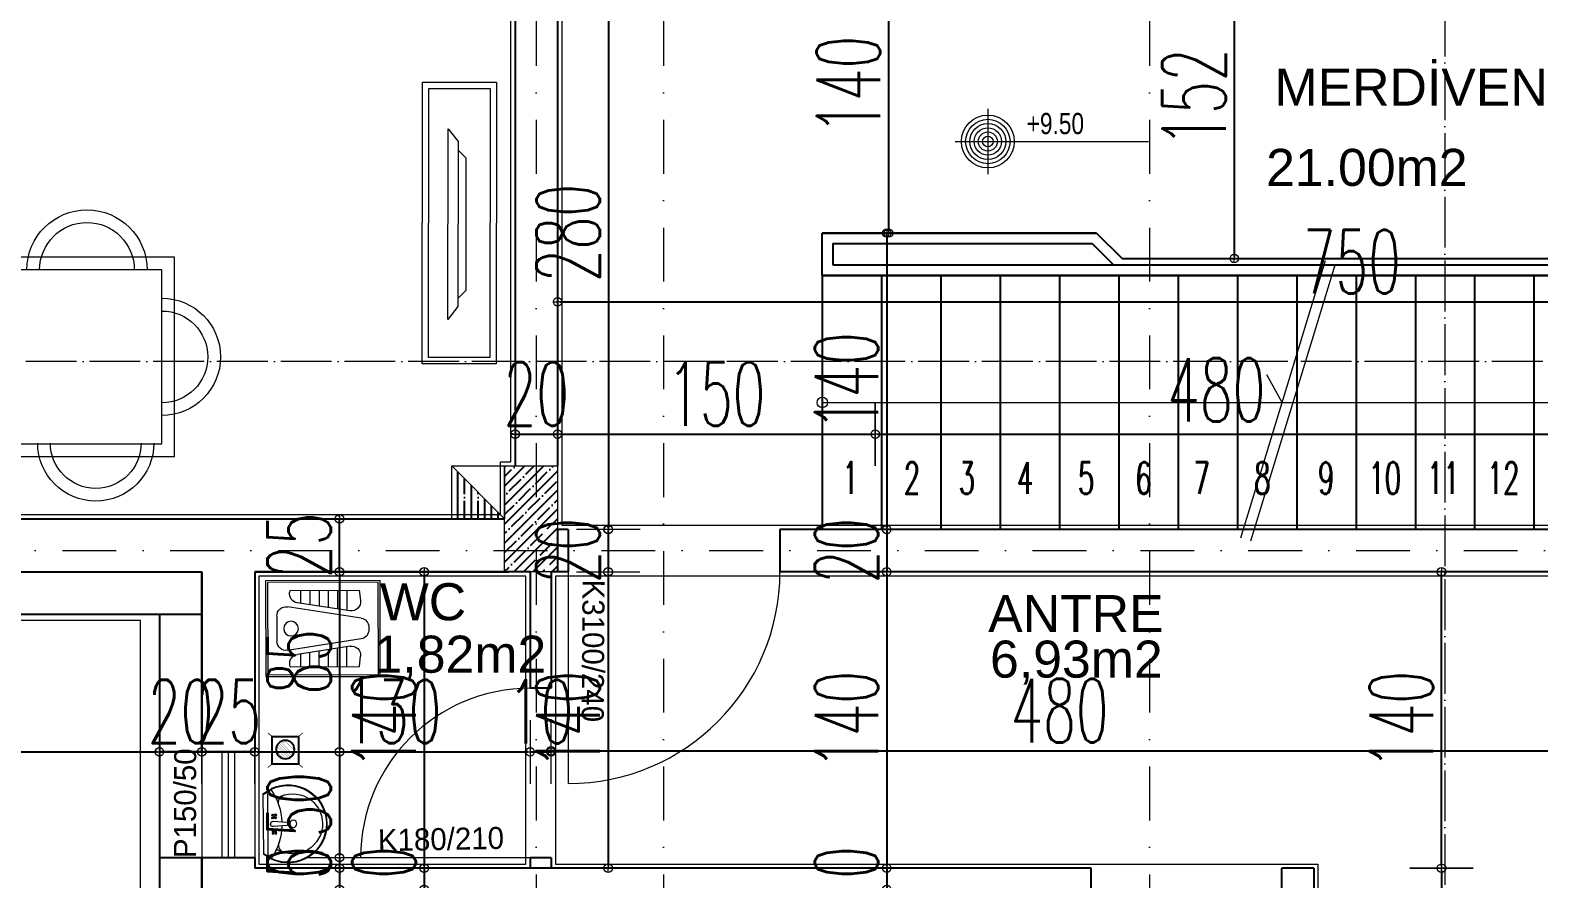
# Model space of a CAD drawing. Header units: millimetres. Extents: x -16104 to 67872, y -88009 to 12107.
# Drawn here: x 18598 to 19311, y 10345 to 10746 of the extents above; entities that cross this region are included whole.
import ezdxf

# ---------------------------------------------------------------- set-up
doc = ezdxf.new("R2010")
doc.units = ezdxf.units.MM
for name, pattern in [('ACAD_ISO04W100', [30, 24, -3, 0, -3]), ('ACAD_ISO07W100', [3, 0, -3]), ('DASHDOTX2', [50.8, 25.4, -12.7, 0, -12.7])]:
    doc.linetypes.add(name, pattern=pattern)
doc.layers.get('0').update_dxf_attribs({"color": 241})
for name, color, linetype, lineweight in [('AKS', 1, 'ACAD_ISO07W100', 5), ('akslar', 144, 'Continuous', 20), ('baca', 46, 'Continuous', 5), ('duvar', 123, 'Continuous', 25), ('emsal&kolon', 1, 'Continuous', 5), ('kapı', 3, 'Continuous', 5), ('KOTLAR', 5, 'Continuous', 20), ('merdiven', 4, 'Continuous', 25), ('OLCU', 54, 'Continuous', 13), ('pencere', 5, 'Continuous', 5), ('POZ', 36, 'Continuous', 18), ('SıVA', 40, 'Continuous', 9), ('tefriş', 30, 'Continuous', 5), ('YAZI', 22, 'Continuous', 18), ('ÖLÇÜ', 252, 'Continuous', 20)]:
    doc.layers.add(name, color=color, linetype=linetype, lineweight=lineweight)
doc.layers.add('tarama korıdor', color=33, linetype='Continuous')
doc.styles.add('DIM', font='Txttw.shx', dxfattribs={"width": 0.6})
doc.styles.add('M2', font='stylu.ttf', dxfattribs={"height": 10})
doc.styles.add('TSIMPLEX', font='tsimplex', dxfattribs={"width": 0.8})
doc.dimstyles.new('50', dxfattribs={"dimscale": 0, "dimtxt": 30, "dimasz": 1, "dimexe": 0, "dimexo": 2, "dimgap": 4, "dimtad": 1, "dimdec": 0, "dimzin": 0, "dimdsep": 46, "dimtxsty": 'DIM', "dimblk1": 'DOT', "dimblk2": 'DOT', "dimsah": 1, "dimcen": 1.5, "dimdle": 3, "dimse1": 1, "dimse2": 1, "dimclrd": 256, "dimclre": 9, "dimclrt": 256, "dimadec": 0, "dimazin": 0, "dimtfac": 0.24, "dimtdec": 0, "dimtix": 1, "dimtmove": 2, "dimatfit": 3, "dimldrblk": 'DOT', "dimfxl": 0, "dimtolj": 1, "dimtzin": 15, "dimarcsym": 0})

# ---------------------------------------------------------------- blocks, each defined once
blk = doc.blocks.new('lavabo')
at = {"layer": 'tefriş', "linetype": 'Continuous'}
for p, q in [((-22.77, -4.94), (-19.92, 0)), ((-22.43, -5.14), (-19.46, 0)), ((-19.92, 0), (19.92, 0)), ((19.46, 0), (22.43, -5.14)), ((19.92, 0), (22.77, -4.94)), ((19.92, -2.7), (-19.92, -2.7)), ((-6.25, -5.54), (-6.77, -6.08)), ((-6.77, -6.08), (-6.31, -7.1)), ((-6.31, -7.1), (-6.71, -8.15)), ((-6.71, -8.15), (-6.17, -8.66)), ((-6.51, -5.81), (-3.84, -8.34)), ((-6.44, -8.41), (-3.91, -5.74)), ((-5.2, -5.94), (-6.25, -5.54)), ((-6.17, -8.66), (-5.15, -8.21)), ((-4.18, -5.48), (-5.2, -5.94)), ((-5.15, -8.21), (-4.1, -8.61)), ((-3.64, -6), (-4.18, -5.48)), ((-4.1, -8.61), (-3.58, -8.07)), ((-4.04, -7.04), (-3.64, -6)), ((-3.58, -8.07), (-4.04, -7.04)), ((-1.17, -15.33), (-1.76, -6.54)), ((1.76, -6.26), (1.14, -15.33)), ((3.38, -5.9), (3.91, -5.38)), ((3.81, -6.94), (3.38, -5.9)), ((3.38, -7.98), (3.81, -6.94)), ((3.91, -8.51), (3.38, -7.98)), ((6.25, -8.24), (3.65, -5.64)), ((6.25, -5.64), (3.65, -8.24)), ((3.91, -5.38), (4.95, -5.81)), ((4.95, -8.08), (3.91, -8.51)), ((4.95, -5.81), (5.99, -5.38)), ((5.99, -8.51), (4.95, -8.08)), ((5.99, -5.38), (6.51, -5.9)), ((6.51, -7.98), (5.99, -8.51)), ((6.51, -5.9), (6.08, -6.94)), ((6.08, -6.94), (6.51, -7.98))]:
    blk.add_line(p, q, dxfattribs=at)
at = {"layer": 'tefriş', "linetype": 'Continuous', "extrusion": (0, 0, -1)}
for centre, major_axis, ratio, start_param, end_param in [((0, -16), (-18.1, -18.1), 1, 5.497787, 7.48683), ((0, -16), (-17.82, -17.82), 1, 5.497787, 7.48683), ((-22.66, -5.93), (-0.566, -0.566), 1, 1.203644, 1.828723), ((-23.47, -4.54), (-0.566, 0.566), 1, 2.879793, 3.399519), ((-22.66, -5.93), (-0.283, 0.283), 1, -0.367152, 0.257926), ((-23.47, -4.54), (-0.849, -0.849), 1, 4.45059, 4.970315), ((-22.3, -6.09), (-0.566, -0.566), 1, 1.828723, 2.945097), ((-0.28, 26.67), (-27.35, -27.35), 1, 5.526576, 6.089571), ((0, -19.04), (-13.92, 13.92), 1, 3.926991, 6.023888), ((-13.8, -15.22), (-3.8, -3.8), 1, 1.128011, 2.639725), ((-17.71, -8.76), (-0.566, -0.566), 1, 2.805213, 4.453092), ((0, -6.4), (-1.25, -1.25), 1, 0.7034, 3.844992), ((0, -16), (-18.1, -18.1), 1, 3.508745, 5.497787), ((0, -16), (-17.82, -17.82), 1, 3.508745, 5.497787), ((0, -19.04), (-13.92, 13.92), 1, 1.830093, 3.926991), ((0.28, 26.67), (-27.35, -27.35), 1, 4.906004, 5.469573), ((13.8, -15.22), (-3.8, -3.8), 1, 2.072664, 3.584378), ((17.71, -8.76), (-0.566, -0.566), 1, 0.259297, 1.907176), ((22.3, -6.09), (-0.566, 0.566), 1, 0.196496, 1.31287), ((23.47, -4.54), (-0.849, 0.849), 1, 4.454463, 4.974188), ((23.47, -4.54), (-0.566, -0.566), 1, 6.025259, 6.544985), ((22.66, -5.93), (-0.283, 0.283), 1, 1.31287, 1.937948), ((22.66, -5.93), (-0.566, 0.566), 1, 1.31287, 1.937948), ((-0.01, -19.56), (0, 2.35), 0.991954, 1.570796326779968, 7.853981633959554), ((-0.01, -15.24), (-0.82, 0.82), 1, 2.438193, 5.415789)]:
    blk.add_ellipse(centre, major_axis=major_axis, ratio=ratio, start_param=start_param, end_param=end_param, dxfattribs=at)
blk = doc.blocks.new('hela taşı')
for p, q in [((2105.67, 990.71), (2105.67, 1042.71)), ((2105.67, 1042.71), (2167.67, 1042.71)), ((2106.67, 991.71), (2106.67, 1041.71)), ((2106.67, 1041.71), (2166.67, 1041.71)), ((2166.67, 1041.71), (2166.67, 991.71)), ((2167.67, 1042.71), (2167.67, 990.71)), ((2118.79, 1037.37), (2118.63, 1036.38)), ((2118.79, 1037.37), (2156.43, 1037.37)), ((2151.33, 1026.32), (2122.82, 1030.68)), ((2124.59, 1037.37), (2124.59, 1030.41)), ((2129.59, 1037.37), (2129.59, 1029.65)), ((2134.59, 1037.37), (2134.59, 1028.88)), ((2139.59, 1037.37), (2139.59, 1028.11)), ((2144.59, 1037.37), (2144.59, 1027.35)), ((2149.59, 1037.37), (2149.59, 1026.58)), ((2156.43, 1037.37), (2157.06, 1031.82)), ((2111.67, 1009.89), (2111.67, 1023.53)), ((2157.33, 1022.36), (2117.42, 1028.48)), ((2161.57, 1016), (2161.57, 1017.42)), ((2157.33, 1011.06), (2117.42, 1004.95)), ((2151.33, 1007.11), (2122.82, 1002.74)), ((2144.59, 996.05), (2144.59, 1006.07)), ((2149.59, 996.05), (2149.59, 1006.84)), ((2124.59, 996.05), (2124.59, 1003.01)), ((2129.59, 996.05), (2129.59, 1003.77)), ((2134.59, 996.05), (2134.59, 1004.54)), ((2139.59, 996.05), (2139.59, 1005.31)), ((2156.43, 996.05), (2157.06, 1001.61)), ((2167.67, 990.71), (2105.67, 990.71)), ((2166.67, 991.71), (2106.67, 991.71)), ((2118.79, 996.05), (2118.63, 997.04)), ((2118.79, 996.05), (2156.43, 996.05))]:
    blk.add_line(p, q)
blk.add_circle((2119.38, 1016.71), 4)
for centre, start, end in [((2123.58, 1035.63), 171.28899, 261.28899), ((2152.09, 1031.26), 261.28899, 6.41393), ((2116.67, 1023.53), 81.28899, 180), ((2156.57, 1017.42), 0, 81.28899), ((2156.57, 1016), 278.71101, 360), ((2116.67, 1009.89), 180, 278.71101), ((2152.09, 1002.16), 353.58607, 98.71101), ((2123.58, 997.8), 98.71101, 188.71101)]:
    blk.add_arc(centre, 5, start, end)
blk = doc.blocks.new('DFG')
at = {"layer": 'tefriş'}
for points in [[(38169.15, -3228.78), (38169.11, -3095.78), (38204.11, -3095.77), (38204.15, -3228.77)], [(38172.15, -3225.78), (38172.11, -3098.78), (38201.11, -3098.77), (38201.15, -3225.77)], [(38187.31, -3200.75), (38187.26, -3122.74), (38191.96, -3116.74), (38192.02, -3206.74)]]:
    blk.add_lwpolyline(points, close=True, dxfattribs=at)
blk.add_lwpolyline([(38187.26, -3126.64), (38183.36, -3130.59), (38183.41, -3192.9), (38187.31, -3196.85)], dxfattribs=at)
blk = doc.blocks.new('rb')
at = {"layer": 'tefriş'}
for points in [[(1548.4, 487.07), (1595.5, 487.07), (1595.5, 394.92), (1548.4, 394.92)], [(1551.4, 484.07), (1592.5, 484.07), (1592.5, 397.92), (1551.4, 397.92)]]:
    blk.add_lwpolyline(points, close=True, dxfattribs=at)
for centre, radius, start, end in [((1571.95, 484.07), 12.83, 0, 180), ((1571.95, 484.07), 9.83, 0, 180), ((1551.4, 466.84), 14.18, 90, 270), ((1551.4, 466.84), 11.18, 90, 270), ((1592.5, 466.49), 13.72, 270, 90), ((1592.5, 466.49), 10.72, 270, 90), ((1551.4, 415.62), 14.18, 90, 270), ((1551.4, 415.62), 11.18, 90, 270), ((1592.29, 413.54), 13.72, 270, 90), ((1592.29, 413.54), 10.72, 270, 90), ((1571.95, 397.92), 13.83, 180, 0), ((1571.95, 397.92), 10.83, 180, 0)]:
    blk.add_arc(centre, radius, start, end, dxfattribs=at)
blk = doc.blocks.new('DOT')
for p, q in [((0, 15), (0, -15)), ((-2, 0), (0, 0)), ((2, 0), (0, 0))]:
    blk.add_line(p, q)
blk.add_circle((0, 0), 2)
blk = doc.blocks.new('*D4758')
at = {"layer": 'Defpoints', "color": 0, "transparency": 16777216}
for p in [(18852.26, 10790.04), (18852.26, 10510.04), (18871.23, 10510.04)]:
    blk.add_point(p, dxfattribs=at)
at = {"layer": 'OLCU', "lineweight": -2, "transparency": 16777216}
blk.add_line((18871.23, 10789.04), (18871.23, 10511.04), dxfattribs=at)
for p, rotation in [((18871.23, 10790.04), 90), ((18871.23, 10510.04), 270)]:
    blk.add_blockref('DOT', p, dxfattribs=dict(at, rotation=rotation))
at = {"layer": 'OLCU', "transparency": 16777216, "insert": (18852.23, 10650.04), "char_height": 30, "attachment_point": 5, "rotation": 90, "style": 'DIM'}
blk.add_mtext('\\A1;280', dxfattribs=at)
blk = doc.blocks.new('*D4759')
at = {"layer": 'Defpoints', "color": 0, "transparency": 16777216}
for p in [(18852.26, 10510.04), (18852.26, 10490.04), (18871.16, 10490.04)]:
    blk.add_point(p, dxfattribs=at)
at = {"layer": 'OLCU', "lineweight": -2, "transparency": 16777216}
for p, q in [((18871.16, 10511.04), (18871.16, 10512.04)), ((18871.16, 10510.04), (18871.16, 10490.04)), ((18871.16, 10489.04), (18871.16, 10488.04))]:
    blk.add_line(p, q, dxfattribs=at)
for p, rotation in [((18871.16, 10510.04), 270), ((18871.16, 10490.04), 90)]:
    blk.add_blockref('DOT', p, dxfattribs=dict(at, rotation=rotation))
at = {"layer": 'OLCU', "transparency": 16777216, "insert": (18852.16, 10500.04), "char_height": 30, "attachment_point": 5, "rotation": 90, "style": 'DIM'}
blk.add_mtext('\\A1;20', dxfattribs=at)
blk = doc.blocks.new('*D4455')
at = {"layer": 'Defpoints', "color": 0, "transparency": 16777216}
for p in [(18744.26, 10515.04), (18744.26, 10515.04), (18744.26, 10490.04)]:
    blk.add_point(p, dxfattribs=at)
at = {"layer": 'OLCU', "lineweight": -2, "transparency": 16777216}
for p, q in [((18744.26, 10516.04), (18744.26, 10517.04)), ((18744.26, 10490.04), (18744.26, 10515.04)), ((18744.26, 10489.04), (18744.26, 10488.04))]:
    blk.add_line(p, q, dxfattribs=at)
for p, rotation in [((18744.26, 10515.04), 270), ((18744.26, 10490.04), 90)]:
    blk.add_blockref('DOT', p, dxfattribs=dict(at, rotation=rotation))
at = {"layer": 'OLCU', "transparency": 16777216, "insert": (18725.26, 10502.54), "char_height": 30, "attachment_point": 5, "rotation": 90, "style": 'DIM'}
blk.add_mtext('\\A1;25', dxfattribs=at)
blk = doc.blocks.new('*D4760')
at = {"layer": 'Defpoints', "color": 0, "transparency": 16777216}
for p in [(18704.26, 10490.04), (18704.26, 10405.04), (18744.26, 10405.04)]:
    blk.add_point(p, dxfattribs=at)
at = {"layer": 'OLCU', "lineweight": -2, "transparency": 16777216}
blk.add_line((18744.26, 10489.04), (18744.26, 10406.04), dxfattribs=at)
for p, rotation in [((18744.26, 10490.04), 90), ((18744.26, 10405.04), 270)]:
    blk.add_blockref('DOT', p, dxfattribs=dict(at, rotation=rotation))
at = {"layer": 'OLCU', "transparency": 16777216, "insert": (18725.26, 10447.54), "char_height": 30, "attachment_point": 5, "rotation": 90, "style": 'DIM'}
blk.add_mtext('\\A1;85', dxfattribs=at)
blk = doc.blocks.new('*D4761')
at = {"layer": 'Defpoints', "color": 0, "transparency": 16777216}
for p in [(18704.26, 10405.04), (18704.26, 10355.04), (18744.26, 10355.04)]:
    blk.add_point(p, dxfattribs=at)
at = {"layer": 'OLCU', "lineweight": -2, "transparency": 16777216}
blk.add_line((18744.26, 10404.04), (18744.26, 10356.04), dxfattribs=at)
for p, rotation in [((18744.26, 10405.04), 90), ((18744.26, 10355.04), 270)]:
    blk.add_blockref('DOT', p, dxfattribs=dict(at, rotation=rotation))
at = {"layer": 'OLCU', "transparency": 16777216, "insert": (18725.26, 10380.04), "char_height": 30, "attachment_point": 5, "rotation": 90, "style": 'DIM'}
blk.add_mtext('\\A1;50', dxfattribs=at)
blk = doc.blocks.new('*D4456')
at = {"layer": 'Defpoints', "color": 0, "transparency": 16777216}
for p in [(18744.26, 10355.04), (18744.26, 10350.04), (18744.26, 10350.04)]:
    blk.add_point(p, dxfattribs=at)
at = {"layer": 'OLCU', "lineweight": -2, "transparency": 16777216}
for p, q in [((18744.26, 10356.04), (18744.26, 10357.04)), ((18744.26, 10355.04), (18744.26, 10350.04)), ((18744.26, 10349.04), (18744.26, 10348.04))]:
    blk.add_line(p, q, dxfattribs=at)
for p, rotation in [((18744.26, 10355.04), 270), ((18744.26, 10350.04), 90)]:
    blk.add_blockref('DOT', p, dxfattribs=dict(at, rotation=rotation))
at = {"layer": 'OLCU', "transparency": 16777216, "insert": (18725.26, 10352.54), "char_height": 30, "attachment_point": 5, "rotation": 90, "style": 'DIM'}
blk.add_mtext('\\A1;5', dxfattribs=at)
blk = doc.blocks.new('*D4457')
at = {"layer": 'Defpoints', "color": 0, "transparency": 16777216}
for p in [(18744.26, 10350.04), (18744.26, 10340.04), (18744.26, 10340.04)]:
    blk.add_point(p, dxfattribs=at)
at = {"layer": 'OLCU', "lineweight": -2, "transparency": 16777216}
for p, q in [((18744.26, 10351.04), (18744.26, 10352.04)), ((18744.26, 10350.04), (18744.26, 10340.04)), ((18744.26, 10339.04), (18744.26, 10338.04))]:
    blk.add_line(p, q, dxfattribs=at)
for p, rotation in [((18744.26, 10350.04), 270), ((18744.26, 10340.04), 90)]:
    blk.add_blockref('DOT', p, dxfattribs=dict(at, rotation=rotation))
at = {"layer": 'OLCU', "transparency": 16777216, "insert": (18725.26, 10345.04), "char_height": 30, "attachment_point": 5, "rotation": 90, "style": 'DIM'}
blk.add_mtext('\\A1;10', dxfattribs=at)
blk = doc.blocks.new('*D4460')
at = {"layer": 'Defpoints', "color": 0, "transparency": 16777216}
for p in [(18784.26, 10490.04), (18784.26, 10350.04), (18784.26, 10350.04)]:
    blk.add_point(p, dxfattribs=at)
at = {"layer": 'OLCU', "lineweight": -2, "transparency": 16777216}
blk.add_line((18784.26, 10489.04), (18784.26, 10351.04), dxfattribs=at)
for p, rotation in [((18784.26, 10490.04), 90), ((18784.26, 10350.04), 270)]:
    blk.add_blockref('DOT', p, dxfattribs=dict(at, rotation=rotation))
at = {"layer": 'OLCU', "transparency": 16777216, "insert": (18765.26, 10420.04), "char_height": 30, "attachment_point": 5, "rotation": 90, "style": 'DIM'}
blk.add_mtext('\\A1;140', dxfattribs=at)
blk = doc.blocks.new('*D4461')
at = {"layer": 'Defpoints', "color": 0, "transparency": 16777216}
for p in [(18784.26, 10350.04), (18784.26, 10340.04), (18784.26, 10340.04)]:
    blk.add_point(p, dxfattribs=at)
at = {"layer": 'OLCU', "lineweight": -2, "transparency": 16777216}
for p, q in [((18784.26, 10351.04), (18784.26, 10352.04)), ((18784.26, 10350.04), (18784.26, 10340.04)), ((18784.26, 10339.04), (18784.26, 10338.04))]:
    blk.add_line(p, q, dxfattribs=at)
for p, rotation in [((18784.26, 10350.04), 270), ((18784.26, 10340.04), 90)]:
    blk.add_blockref('DOT', p, dxfattribs=dict(at, rotation=rotation))
at = {"layer": 'OLCU', "transparency": 16777216, "insert": (18765.26, 10345.04), "char_height": 30, "attachment_point": 5, "rotation": 90, "style": 'DIM'}
blk.add_mtext('\\A1;10', dxfattribs=at)
blk = doc.blocks.new('*D4465')
at = {"layer": 'Defpoints', "color": 0, "transparency": 16777216}
for p in [(18871.16, 10490.04), (18856.16, 10350.04), (18871.16, 10350.04)]:
    blk.add_point(p, dxfattribs=at)
at = {"layer": 'OLCU', "lineweight": -2, "transparency": 16777216}
blk.add_line((18871.16, 10489.04), (18871.16, 10351.04), dxfattribs=at)
for p, rotation in [((18871.16, 10490.04), 90), ((18871.16, 10350.04), 270)]:
    blk.add_blockref('DOT', p, dxfattribs=dict(at, rotation=rotation))
at = {"layer": 'OLCU', "transparency": 16777216, "insert": (18852.16, 10420.04), "char_height": 30, "attachment_point": 5, "rotation": 90, "style": 'DIM'}
blk.add_mtext('\\A1;140', dxfattribs=at)
blk = doc.blocks.new('*D4471')
at = {"layer": 'Defpoints', "color": 0, "transparency": 16777216}
for p in [(19003.52, 10790.04), (19003.52, 10650.04), (19003.52, 10650.04)]:
    blk.add_point(p, dxfattribs=at)
at = {"layer": 'OLCU', "lineweight": -2, "transparency": 16777216}
blk.add_line((19003.52, 10789.04), (19003.52, 10651.04), dxfattribs=at)
for p, rotation in [((19003.52, 10790.04), 90), ((19003.52, 10650.04), 270)]:
    blk.add_blockref('DOT', p, dxfattribs=dict(at, rotation=rotation))
at = {"layer": 'OLCU', "transparency": 16777216, "insert": (18984.52, 10720.04), "char_height": 30, "attachment_point": 5, "rotation": 90, "style": 'DIM'}
blk.add_mtext('\\A1;140', dxfattribs=at)
blk = doc.blocks.new('*D4472')
at = {"layer": 'Defpoints', "color": 0, "transparency": 16777216}
for p in [(19002.68, 10650.04), (19002.68, 10510.04), (19002.68, 10510.04)]:
    blk.add_point(p, dxfattribs=at)
at = {"layer": 'OLCU', "lineweight": -2, "transparency": 16777216}
blk.add_line((19002.68, 10649.04), (19002.68, 10511.04), dxfattribs=at)
for p, rotation in [((19002.68, 10650.04), 90), ((19002.68, 10510.04), 270)]:
    blk.add_blockref('DOT', p, dxfattribs=dict(at, rotation=rotation))
at = {"layer": 'OLCU', "transparency": 16777216, "insert": (18983.68, 10580.04), "char_height": 30, "attachment_point": 5, "rotation": 90, "style": 'DIM'}
blk.add_mtext('\\A1;140', dxfattribs=at)
blk = doc.blocks.new('*D4473')
at = {"layer": 'Defpoints', "color": 0, "transparency": 16777216}
for p in [(19002.68, 10510.04), (19002.68, 10490.04), (19002.68, 10490.04)]:
    blk.add_point(p, dxfattribs=at)
at = {"layer": 'OLCU', "lineweight": -2, "transparency": 16777216}
for p, q in [((19002.68, 10511.04), (19002.68, 10512.04)), ((19002.68, 10510.04), (19002.68, 10490.04)), ((19002.68, 10489.04), (19002.68, 10488.04))]:
    blk.add_line(p, q, dxfattribs=at)
for p, rotation in [((19002.68, 10510.04), 270), ((19002.68, 10490.04), 90)]:
    blk.add_blockref('DOT', p, dxfattribs=dict(at, rotation=rotation))
at = {"layer": 'OLCU', "transparency": 16777216, "insert": (18983.68, 10500.04), "char_height": 30, "attachment_point": 5, "rotation": 90, "style": 'DIM'}
blk.add_mtext('\\A1;20', dxfattribs=at)
blk = doc.blocks.new('*D4474')
at = {"layer": 'Defpoints', "color": 0, "transparency": 16777216}
for p in [(19002.68, 10490.04), (19002.68, 10350.04), (19002.68, 10350.04)]:
    blk.add_point(p, dxfattribs=at)
at = {"layer": 'OLCU', "lineweight": -2, "transparency": 16777216}
blk.add_line((19002.68, 10489.04), (19002.68, 10351.04), dxfattribs=at)
for p, rotation in [((19002.68, 10490.04), 90), ((19002.68, 10350.04), 270)]:
    blk.add_blockref('DOT', p, dxfattribs=dict(at, rotation=rotation))
at = {"layer": 'OLCU', "transparency": 16777216, "insert": (18983.68, 10420.04), "char_height": 30, "attachment_point": 5, "rotation": 90, "style": 'DIM'}
blk.add_mtext('\\A1;140', dxfattribs=at)
blk = doc.blocks.new('*D4475')
at = {"layer": 'Defpoints', "color": 0, "transparency": 16777216}
for p in [(19002.68, 10350.04), (19002.68, 10340.04), (19002.68, 10340.04)]:
    blk.add_point(p, dxfattribs=at)
at = {"layer": 'OLCU', "lineweight": -2, "transparency": 16777216}
for p, q in [((19002.68, 10351.04), (19002.68, 10352.04)), ((19002.68, 10350.04), (19002.68, 10340.04)), ((19002.68, 10339.04), (19002.68, 10338.04))]:
    blk.add_line(p, q, dxfattribs=at)
for p, rotation in [((19002.68, 10350.04), 270), ((19002.68, 10340.04), 90)]:
    blk.add_blockref('DOT', p, dxfattribs=dict(at, rotation=rotation))
at = {"layer": 'OLCU', "transparency": 16777216, "insert": (18983.68, 10345.04), "char_height": 30, "attachment_point": 5, "rotation": 90, "style": 'DIM'}
blk.add_mtext('\\A1;10', dxfattribs=at)
blk = doc.blocks.new('*D4795')
at = {"layer": 'Defpoints', "color": 0, "transparency": 16777216}
for p in [(18659.26, 10405.04), (18679.26, 10405.04), (18679.26, 10405.04)]:
    blk.add_point(p, dxfattribs=at)
at = {"layer": 'OLCU', "lineweight": -2, "transparency": 16777216}
for p, q in [((18658.26, 10405.04), (18657.26, 10405.04)), ((18659.26, 10405.04), (18679.26, 10405.04)), ((18680.26, 10405.04), (18681.26, 10405.04))]:
    blk.add_line(p, q, dxfattribs=at)
blk.add_blockref('DOT', (18659.26, 10405.04), dxfattribs=at)
at = {"layer": 'OLCU', "lineweight": -2, "transparency": 16777216, "rotation": 180}
blk.add_blockref('DOT', (18679.26, 10405.04), dxfattribs=at)
at = {"layer": 'OLCU', "transparency": 16777216, "insert": (18669.26, 10424.04), "char_height": 30, "attachment_point": 5, "style": 'DIM'}
blk.add_mtext('\\A1;20', dxfattribs=at)
blk = doc.blocks.new('*D4494')
at = {"layer": 'Defpoints', "color": 0, "transparency": 16777216}
for p in [(18679.26, 10405.04), (18704.26, 10405.04), (18704.26, 10405.04)]:
    blk.add_point(p, dxfattribs=at)
at = {"layer": 'OLCU', "lineweight": -2, "transparency": 16777216}
for p, q in [((18678.26, 10405.04), (18677.26, 10405.04)), ((18679.26, 10405.04), (18704.26, 10405.04)), ((18705.26, 10405.04), (18706.26, 10405.04))]:
    blk.add_line(p, q, dxfattribs=at)
blk.add_blockref('DOT', (18679.26, 10405.04), dxfattribs=at)
at = {"layer": 'OLCU', "lineweight": -2, "transparency": 16777216, "rotation": 180}
blk.add_blockref('DOT', (18704.26, 10405.04), dxfattribs=at)
at = {"layer": 'OLCU', "transparency": 16777216, "insert": (18691.76, 10424.04), "char_height": 30, "attachment_point": 5, "style": 'DIM'}
blk.add_mtext('\\A1;25', dxfattribs=at)
blk = doc.blocks.new('*D4796')
at = {"layer": 'Defpoints', "color": 0, "transparency": 16777216}
for p in [(18704.26, 10447.54), (18834.26, 10447.54), (18834.26, 10405.04)]:
    blk.add_point(p, dxfattribs=at)
at = {"layer": 'OLCU', "lineweight": -2, "transparency": 16777216}
blk.add_line((18705.26, 10405.04), (18833.26, 10405.04), dxfattribs=at)
at = {"layer": 'OLCU', "lineweight": -2, "transparency": 16777216, "rotation": 180}
blk.add_blockref('DOT', (18704.26, 10405.04), dxfattribs=at)
at = {"layer": 'OLCU', "lineweight": -2, "transparency": 16777216}
blk.add_blockref('DOT', (18834.26, 10405.04), dxfattribs=at)
at = {"layer": 'OLCU', "transparency": 16777216, "insert": (18769.26, 10424.04), "char_height": 30, "attachment_point": 5, "style": 'DIM'}
blk.add_mtext('\\A1;130', dxfattribs=at)
blk = doc.blocks.new('*D4797')
at = {"layer": 'Defpoints', "color": 0, "transparency": 16777216}
for p in [(18834.26, 10435.04), (18844.26, 10435.04), (18844.26, 10404.99)]:
    blk.add_point(p, dxfattribs=at)
at = {"layer": 'OLCU', "lineweight": -2, "transparency": 16777216}
for p, q in [((18833.26, 10404.99), (18832.26, 10404.99)), ((18834.26, 10404.99), (18844.26, 10404.99)), ((18845.26, 10404.99), (18846.26, 10404.99))]:
    blk.add_line(p, q, dxfattribs=at)
blk.add_blockref('DOT', (18834.26, 10404.99), dxfattribs=at)
at = {"layer": 'OLCU', "lineweight": -2, "transparency": 16777216, "rotation": 180}
blk.add_blockref('DOT', (18844.26, 10404.99), dxfattribs=at)
at = {"layer": 'OLCU', "transparency": 16777216, "insert": (18839.26, 10423.99), "char_height": 30, "attachment_point": 5, "style": 'DIM'}
blk.add_mtext('\\A1;10', dxfattribs=at)
blk = doc.blocks.new('*D4495')
at = {"layer": 'Defpoints', "color": 0, "transparency": 16777216}
for p in [(18844.26, 10490.04), (19324.26, 10490.04), (19324.26, 10405.5)]:
    blk.add_point(p, dxfattribs=at)
at = {"layer": 'OLCU', "lineweight": -2, "transparency": 16777216}
blk.add_line((18845.26, 10405.5), (19323.26, 10405.5), dxfattribs=at)
at = {"layer": 'OLCU', "lineweight": -2, "transparency": 16777216, "rotation": 180}
blk.add_blockref('DOT', (18844.26, 10405.5), dxfattribs=at)
at = {"layer": 'OLCU', "lineweight": -2, "transparency": 16777216}
blk.add_blockref('DOT', (19324.26, 10405.5), dxfattribs=at)
at = {"layer": 'OLCU', "transparency": 16777216, "insert": (19084.26, 10424.5), "char_height": 30, "attachment_point": 5, "style": 'DIM'}
blk.add_mtext('\\A1;480', dxfattribs=at)
blk = doc.blocks.new('*D4798')
at = {"layer": 'Defpoints', "color": 0, "transparency": 16777216}
for p in [(19324.26, 10435.04), (19334.26, 10435.04), (19334.26, 10405.48)]:
    blk.add_point(p, dxfattribs=at)
at = {"layer": 'OLCU', "lineweight": -2, "transparency": 16777216}
for p, q in [((19323.26, 10405.48), (19322.26, 10405.48)), ((19324.26, 10405.48), (19334.26, 10405.48)), ((19335.26, 10405.48), (19336.26, 10405.48))]:
    blk.add_line(p, q, dxfattribs=at)
blk.add_blockref('DOT', (19324.26, 10405.48), dxfattribs=at)
at = {"layer": 'OLCU', "lineweight": -2, "transparency": 16777216, "rotation": 180}
blk.add_blockref('DOT', (19334.26, 10405.48), dxfattribs=at)
at = {"layer": 'OLCU', "transparency": 16777216, "insert": (19329.26, 10424.48), "char_height": 30, "attachment_point": 5, "style": 'DIM'}
blk.add_mtext('\\A1;10', dxfattribs=at)
blk = doc.blocks.new('*D4532')
at = {"layer": 'Defpoints', "color": 0, "transparency": 16777216}
for p in [(19264.63, 10490.04), (19264.94, 10490.04), (19264.63, 10350.04)]:
    blk.add_point(p, dxfattribs=at)
at = {"layer": 'OLCU', "lineweight": -2, "transparency": 16777216}
blk.add_line((19264.63, 10351.04), (19264.63, 10489.04), dxfattribs=at)
for p, rotation in [((19264.63, 10490.04), 90), ((19264.63, 10350.04), 270)]:
    blk.add_blockref('DOT', p, dxfattribs=dict(at, rotation=rotation))
at = {"layer": 'OLCU', "transparency": 16777216, "insert": (19245.63, 10420.04), "char_height": 30, "attachment_point": 5, "rotation": 90, "style": 'DIM'}
blk.add_mtext('\\A1;140', dxfattribs=at)
blk = doc.blocks.new('*D4533')
at = {"layer": 'Defpoints', "color": 0, "transparency": 16777216}
for p in [(19234.26, 10350.04), (19234.26, 9730.54), (19264.63, 9730.54)]:
    blk.add_point(p, dxfattribs=at)
at = {"layer": 'OLCU', "lineweight": -2, "transparency": 16777216}
blk.add_line((19264.63, 10349.04), (19264.63, 9731.54), dxfattribs=at)
for p, rotation in [((19264.63, 10350.04), 90), ((19264.63, 9730.54), 270)]:
    blk.add_blockref('DOT', p, dxfattribs=dict(at, rotation=rotation))
at = {"layer": 'OLCU', "transparency": 16777216, "insert": (19245.63, 10040.29), "char_height": 30, "attachment_point": 5, "rotation": 90, "style": 'DIM'}
blk.add_mtext('\\A1;620', dxfattribs=at)
blk = doc.blocks.new('Kot')
at = {"layer": 'KOTLAR'}
for p, q in [((0, 0.155), (0, -0.155)), ((-0.155, 0), (0.7586, 0))]:
    blk.add_line(p, q, dxfattribs=at)
for radius in [0.125, 0.105, 0.085, 0.065, 0.045, 0.045, 0.025]:
    blk.add_circle((0, 0), radius, dxfattribs=at)
at = {"layer": 'YAZI', "style": 'TSIMPLEX', "width": 0.8}
blk.add_attdef('KOTH', (0.1836, 0.0349), '', height=0.1, dxfattribs=at)
blk = doc.blocks.new('*D4700')
at = {"layer": 'Defpoints', "color": 0, "transparency": 16777216}
for p in [(19166.76, 10790.04), (19166.76, 10638.04), (19167.6, 10638.04)]:
    blk.add_point(p, dxfattribs=at)
at = {"layer": 'OLCU', "lineweight": -2, "transparency": 16777216}
blk.add_line((19166.76, 10789.04), (19166.76, 10639.04), dxfattribs=at)
for p, rotation in [((19166.76, 10790.04), 90), ((19166.76, 10638.04), 270)]:
    blk.add_blockref('DOT', p, dxfattribs=dict(at, rotation=rotation))
at = {"layer": 'OLCU', "transparency": 16777216, "insert": (19147.76, 10714.04), "char_height": 30, "attachment_point": 5, "rotation": 90, "style": 'DIM'}
blk.add_mtext('\\A1;152', dxfattribs=at)
blk = doc.blocks.new('*D4702')
at = {"layer": 'Defpoints', "color": 0, "transparency": 16777216}
for p in [(18847.26, 10555.04), (18827.26, 10545.04), (18847.26, 10545.04)]:
    blk.add_point(p, dxfattribs=at)
at = {"layer": 'OLCU', "lineweight": -2, "transparency": 16777216}
for p, q in [((18826.26, 10555.04), (18825.26, 10555.04)), ((18827.26, 10555.04), (18847.26, 10555.04)), ((18848.26, 10555.04), (18849.26, 10555.04))]:
    blk.add_line(p, q, dxfattribs=at)
blk.add_blockref('DOT', (18827.26, 10555.04), dxfattribs=at)
at = {"layer": 'OLCU', "lineweight": -2, "transparency": 16777216, "rotation": 180}
blk.add_blockref('DOT', (18847.26, 10555.04), dxfattribs=at)
at = {"layer": 'OLCU', "transparency": 16777216, "insert": (18837.26, 10574.04), "char_height": 30, "attachment_point": 5, "style": 'DIM'}
blk.add_mtext('\\A1;20', dxfattribs=at)
blk = doc.blocks.new('*D4703')
at = {"layer": 'Defpoints', "color": 0, "transparency": 16777216}
for p in [(18997.26, 10555.04), (18847.26, 10540.04), (18997.26, 10540.04)]:
    blk.add_point(p, dxfattribs=at)
at = {"layer": 'OLCU', "lineweight": -2, "transparency": 16777216}
blk.add_line((18848.26, 10555.04), (18996.26, 10555.04), dxfattribs=at)
at = {"layer": 'OLCU', "lineweight": -2, "transparency": 16777216, "rotation": 180}
blk.add_blockref('DOT', (18847.26, 10555.04), dxfattribs=at)
at = {"layer": 'OLCU', "lineweight": -2, "transparency": 16777216}
blk.add_blockref('DOT', (18997.26, 10555.04), dxfattribs=at)
at = {"layer": 'OLCU', "transparency": 16777216, "insert": (18922.26, 10574.04), "char_height": 30, "attachment_point": 5, "style": 'DIM'}
blk.add_mtext('\\A1;150', dxfattribs=at)
blk = doc.blocks.new('*D4704')
at = {"layer": 'Defpoints', "color": 0, "transparency": 16777216}
for p in [(18997.26, 10555.04), (19476.26, 10555.04), (19476.26, 10555.04)]:
    blk.add_point(p, dxfattribs=at)
at = {"layer": 'OLCU', "lineweight": -2, "transparency": 16777216}
blk.add_line((18998.26, 10555.04), (19475.26, 10555.04), dxfattribs=at)
at = {"layer": 'OLCU', "lineweight": -2, "transparency": 16777216, "rotation": 180}
blk.add_blockref('DOT', (18997.26, 10555.04), dxfattribs=at)
at = {"layer": 'OLCU', "lineweight": -2, "transparency": 16777216}
blk.add_blockref('DOT', (19476.26, 10555.04), dxfattribs=at)
at = {"layer": 'OLCU', "transparency": 16777216, "insert": (19158.25, 10575.99), "char_height": 30, "attachment_point": 5, "style": 'DIM'}
blk.add_mtext('\\A1;480', dxfattribs=at)
blk = doc.blocks.new('*D4707')
at = {"layer": 'Defpoints', "color": 0, "transparency": 16777216}
for p in [(18847.26, 10617.54), (19597.26, 10617.54), (19597.26, 10617.54)]:
    blk.add_point(p, dxfattribs=at)
at = {"layer": 'OLCU', "lineweight": -2, "transparency": 16777216}
blk.add_line((18848.26, 10617.54), (19596.26, 10617.54), dxfattribs=at)
at = {"layer": 'OLCU', "lineweight": -2, "transparency": 16777216, "rotation": 180}
blk.add_blockref('DOT', (18847.26, 10617.54), dxfattribs=at)
at = {"layer": 'OLCU', "lineweight": -2, "transparency": 16777216}
blk.add_blockref('DOT', (19597.26, 10617.54), dxfattribs=at)
at = {"layer": 'OLCU', "transparency": 16777216, "insert": (19222.26, 10636.54), "char_height": 30, "attachment_point": 5, "style": 'DIM'}
blk.add_mtext('\\A1;750', dxfattribs=at)
blk = doc.blocks.new('A$C412C2498')
at = {"color": 5, "const_width": 0.6}
for points in [[(3.6, 24.3), (0.2, 27)], [(23.8, 24.3), (27.3, 27)], [(3.6, 3), (0.2, 0.2)], [(23.8, 3), (27.3, 0.2)]]:
    blk.add_lwpolyline(points, dxfattribs=at)
at = {"color": 5}
blk.add_lwpolyline([(23.8, 24.3), (3.6, 24.3), (3.6, 3), (23.8, 3)], close=True, dxfattribs=at)
at = {"const_width": 0.1}
for points in [[(6.7, 12.2), (14.6, 20.2)], [(6.8, 14.5), (12.4, 20.1)], [(7.1, 10.4), (16.4, 19.7)], [(7.9, 9.1), (17.8, 19)], [(8.8, 8), (18.9, 18.1)], [(10, 7.1), (19.8, 16.9)], [(11.3, 6.4), (20.4, 15.6)], [(13, 6), (20.8, 13.8)], [(14.8, 6.1), (20.8, 12.1)], [(17.4, 7), (19.8, 9.4)]]:
    blk.add_lwpolyline(points, dxfattribs=at)
blk.add_circle((13.7, 13.1), 7.12)
blk = doc.blocks.new('A$C5E2C1EC0')
at = {"xscale": 0.6105719971092185, "yscale": 0.6105719971092185, "zscale": 0.6105719971092185}
blk.add_blockref('A$C412C2498', (0, 0), dxfattribs=at)
blk = doc.blocks.new('*D4726')
at = {"layer": 'Defpoints', "color": 0, "transparency": 16777216}
for p in [(18047.26, 10490.04), (18659.26, 10470.04), (18659.26, 10405.04)]:
    blk.add_point(p, dxfattribs=at)
at = {"layer": 'OLCU', "lineweight": -2, "transparency": 16777216}
blk.add_line((18048.26, 10405.04), (18658.26, 10405.04), dxfattribs=at)
at = {"layer": 'OLCU', "lineweight": -2, "transparency": 16777216, "rotation": 180}
blk.add_blockref('DOT', (18047.26, 10405.04), dxfattribs=at)
at = {"layer": 'OLCU', "lineweight": -2, "transparency": 16777216}
blk.add_blockref('DOT', (18659.26, 10405.04), dxfattribs=at)
at = {"layer": 'OLCU', "transparency": 16777216, "insert": (18353.26, 10424.04), "char_height": 30, "attachment_point": 5, "style": 'DIM'}
blk.add_mtext('\\A1;612', dxfattribs=at)
blk = doc.blocks.new('*D4729')
at = {"layer": 'Defpoints', "color": 0, "transparency": 16777216}
for p in [(18576.55, 10470.04), (18679.26, 10470.04), (18679.26, 9465.54)]:
    blk.add_point(p, dxfattribs=at)
at = {"layer": 'OLCU', "lineweight": -2, "transparency": 16777216}
blk.add_line((18576.55, 9466.54), (18576.55, 10469.04), dxfattribs=at)
for p, rotation in [((18576.55, 10470.04), 90), ((18576.55, 9465.54), 270)]:
    blk.add_blockref('DOT', p, dxfattribs=dict(at, rotation=rotation))
at = {"layer": 'OLCU', "transparency": 16777216, "insert": (18557.55, 9967.79), "char_height": 30, "attachment_point": 5, "rotation": 90, "style": 'DIM'}
blk.add_mtext('\\A1;1005', dxfattribs=at)

msp = doc.modelspace()

# ---------------------------------------------------------------- hatches: boundary and pattern name
h = msp.add_hatch()
h.set_pattern_fill('ANSI35,_O', color=256, angle=45)
h.set_pattern_definition([(90, (7205.1105, 0), (-6.35, 1e-15), []), (90, (7208.2855, 3.175), (-6.35, 1e-15), [7.9375, -1.5875, 0, -1.5875])])
h.paths.add_polyline_path([(18797.26, 10540.04), (18797.26, 10517.04), (18820.26, 10517.04)])
h.paths.add_polyline_path([(18820.26, 10517.04), (18797.26, 10517.04), (18797.26, 10515.04), (18822.26, 10515.04)])
h = msp.add_hatch()
h.set_pattern_fill('ANSI35,_O', color=256)
h.set_pattern_definition([(45, (7205.1105, 0), (-4.490128, 4.490128), []), (45, (7209.6007, 0), (-4.490128, 4.490128), [7.9375, -1.5875, 0, -1.5875])])
h.paths.add_polyline_path([(18837.22, 10540.04), (18822.26, 10540.04), (18822.26, 10490.04), (18837.22, 10490.04)])
h.paths.add_polyline_path([(18837.22, 10490.04), (18847.26, 10490.04), (18847.26, 10540.04), (18837.22, 10540.04)])

# ---------------------------------------------------------------- linework, layer by layer
msp.add_line((18659.26, 10470.04), (18679.26, 10470.04))
at = {"layer": 'AKS', "color": 1, "linetype": 'ACAD_ISO04W100'}
for p, q in [((19266.24, 11690.54), (19266.24, 9368.1)), ((20516.44, 10589.37), (17908.09, 10589.37))]:
    msp.add_line(p, q, dxfattribs=at)
at = {"layer": 'akslar', "linetype": 'DASHDOTX2'}
for p, q in [((18837.22, 11925.04), (18837.22, 9115.54)), ((18897.26, 11925.04), (18897.26, 9115.54)), ((19126.76, 11925.04), (19126.76, 9115.54)), ((17697.26, 10500.04), (20747.26, 10500.04))]:
    msp.add_line(p, q, dxfattribs=at)
at = {"layer": 'baca'}
msp.add_lwpolyline([(18797.26, 10540.04), (18822.26, 10540.04), (18822.26, 10515.04), (18797.26, 10515.04), (18797.26, 10540.04), (18822.26, 10515.04)], dxfattribs=at)
at = {"layer": 'duvar'}
for p, q in [((18827.26, 10760.04), (18827.26, 10540.04)), ((18847.26, 10760.04), (18847.26, 10540.04)), ((18493.26, 10515.04), (18822.26, 10515.04)), ((18852.26, 10510.04), (18847.26, 10510.04)), ((18847.26, 10510.04), (18847.26, 10490.04)), ((18852.26, 10510.04), (18852.26, 10490.04)), ((19494.26, 10510.04), (18952.26, 10510.04)), ((18952.26, 10510.04), (18952.26, 10490.04)), ((18493.26, 10490.04), (18679.26, 10490.04)), ((18679.26, 10405.04), (18679.26, 10490.04)), ((18679.26, 10490.04), (18679.26, 10405.04)), ((18679.26, 10490.04), (18679.26, 10405.04)), ((18704.26, 10490.04), (18824.26, 10490.04)), ((18834.26, 10490.04), (18704.26, 10490.04)), ((18704.26, 10490.04), (18704.26, 10405.04)), ((18834.26, 10490.04), (18829.26, 10490.04)), ((18834.26, 10490.04), (18834.26, 10435.04)), ((18852.26, 10490.04), (18844.26, 10490.04)), ((18852.26, 10490.04), (18844.26, 10490.04)), ((18852.26, 10490.04), (18844.26, 10490.04)), ((18844.26, 10490.04), (18844.26, 10435.04)), ((19309.26, 10490.04), (18952.26, 10490.04)), ((19224.26, 10490.04), (18952.26, 10490.04)), ((19324.26, 10490.04), (19266.24, 10490.04)), ((19309.26, 10490.04), (19299.26, 10490.04)), ((18493.26, 10470.04), (18659.26, 10470.04)), ((18659.26, 10470.04), (18659.26, 10405.04)), ((18844.26, 10435.04), (18834.26, 10435.04)), ((18704.26, 10405.04), (18659.26, 10405.04)), ((18659.26, 10405.04), (18659.26, 9800.29)), ((18659.26, 10355.04), (18659.26, 10285.04)), ((18704.26, 10355.04), (18659.26, 10355.04)), ((18679.26, 10285.04), (18679.26, 10355.04)), ((18679.26, 10355.04), (18679.26, 10285.04)), ((18679.26, 10355.04), (18679.26, 10285.04)), ((18704.26, 10355.04), (18704.26, 10350.04)), ((18834.26, 10355.04), (18834.26, 10350.04)), ((18844.26, 10355.04), (18834.26, 10355.04)), ((18844.26, 10355.04), (18844.26, 10350.04)), ((18834.26, 10350.04), (18704.26, 10350.04)), ((19099.26, 10350.04), (18829.26, 10350.04)), ((19099.26, 10340.04), (19099.26, 10350.04)), ((19204.26, 10350.04), (19189.26, 10350.04)), ((19189.26, 10340.04), (19189.26, 10350.04)), ((19204.26, 10350.04), (19204.26, 10060.04))]:
    msp.add_line(p, q, dxfattribs=at)
at = {"layer": 'emsal&kolon'}
msp.add_lwpolyline([(18822.26, 10540.04), (18847.26, 10540.04), (18847.26, 10490.04), (18822.26, 10490.04), (18822.26, 10540.04)], dxfattribs=at)
at = {"layer": 'kapı'}
for p, q in [((18852.26, 10490.04), (18852.26, 10390.04)), ((18834.26, 10355.04), (18754.26, 10355.04))]:
    msp.add_line(p, q, dxfattribs=at)
for centre, radius, start, end in [((18852.26, 10490.04), 100, 270, 0), ((18834.26, 10355.04), 80, 90, 180)]:
    msp.add_arc(centre, radius, start, end, dxfattribs=at)
at = {"layer": 'merdiven'}
for p, q in [((19101.76, 10650.04), (18972.26, 10650.04)), ((18972.26, 10650.04), (19101.76, 10650.04)), ((18972.26, 10630.04), (18972.26, 10650.04)), ((19101.76, 10650.04), (19113.76, 10638.04)), ((18977.26, 10645.04), (19099.69, 10645.04)), ((18977.26, 10645.04), (18977.26, 10635.04)), ((19099.69, 10645.04), (19109.69, 10635.04)), ((18977.26, 10635.04), (19471.26, 10635.04)), ((19113.76, 10638.04), (19330.76, 10638.04)), ((19476.26, 10630.04), (18972.26, 10630.04)), ((18972.26, 10630.04), (19476.26, 10630.04)), ((18972.26, 10630.04), (18972.26, 10510.04)), ((19000.26, 10630.04), (19000.26, 10510.04)), ((19028.26, 10630.04), (19028.26, 10510.04)), ((19056.26, 10630.04), (19056.26, 10510.04)), ((19084.26, 10630.04), (19084.26, 10510.04)), ((19112.26, 10630.04), (19112.26, 10510.04)), ((19140.26, 10630.04), (19140.26, 10510.04)), ((19168.26, 10630.04), (19168.26, 10510.04)), ((19196.26, 10630.04), (19196.26, 10510.04)), ((19224.26, 10630.04), (19224.26, 10510.04)), ((19252.26, 10630.04), (19252.26, 10510.04)), ((19280.26, 10630.04), (19280.26, 10510.04)), ((19308.26, 10630.04), (19308.26, 10510.04))]:
    msp.add_line(p, q, dxfattribs=at)
at = {"layer": 'pencere'}
for p, q in [((18679.26, 10405.04), (18679.26, 10355.04)), ((18688.76, 10405.04), (18688.76, 10355.04)), ((18691.76, 10405.04), (18691.76, 10355.04)), ((18694.76, 10405.04), (18694.76, 10355.04)), ((18704.26, 10405.04), (18704.26, 10355.04))]:
    msp.add_line(p, q, dxfattribs=at)
at = {"layer": 'SıVA'}
for points in [[(19787.26, 10217.04), (19787.26, 9702.54), (19652.26, 9702.54), (19652.26, 9442.54), (18870.26, 9442.54), (18870.26, 9612.54), (18650.26, 9612.54), (18650.26, 10467.04), (18188.26, 10467.04), (18188.26, 10981.73), (18018.26, 10981.73), (18018.26, 11434.04), (18308.26, 11434.04), (18308.26, 11604.04), (20130.26, 11604.04), (20130.26, 11434.04), (20420.26, 11434.04), (20420.26, 10981.73), (20250.26, 10981.73), (20250.26, 10487.04), (20090.26, 10487.04), (20090.26, 10217.04)], [(18224.26, 10517.04), (18820.26, 10517.04), (18820.26, 10542.04), (18825.26, 10542.04), (18825.26, 10758.04), (18820.26, 10758.04), (18820.26, 10812.04), (18825.26, 10812.04), (18825.26, 10997.73), (18732.26, 10997.73), (18249.26, 10997.73), (18249.26, 10982.73), (18224.26, 10982.73), (18224.26, 10600.04)], [(19595.26, 10512.04), (19595.26, 10788.04), (19482.26, 10788.04), (18952.26, 10788.04), (18849.26, 10788.04), (18849.26, 10512.04), (18967.26, 10512.04)], [(18832.26, 10488.04), (18706.26, 10488.04), (18706.26, 10352.04), (18832.26, 10352.04), (18832.26, 10435.04)], [(19206.26, 9732.54), (19322.26, 9732.54), (19322.26, 9970.54), (19322.26, 10245.04), (19322.26, 10488.04), (18952.26, 10488.04), (18846.26, 10488.04), (18846.26, 10435.04), (18846.26, 10352.04), (19114.26, 10352.04), (19206.26, 10352.04), (19206.26, 10060.04), (19206.26, 9970.04)]]:
    msp.add_lwpolyline(points, close=True, dxfattribs=at)
at = {"layer": 'ÖLÇÜ'}
for p, q in [((19169.79, 10506.17), (19209.83, 10637.02)), ((19174.57, 10504.71), (19214.61, 10635.56)), ((19189.33, 10570.04), (19182.18, 10583.05)), ((18972.26, 10570.04), (19476.26, 10570.04))]:
    msp.add_line(p, q, dxfattribs=at)
msp.add_circle((18972.26, 10570.04), 2.47, dxfattribs=at)

# ---------------------------------------------------------------- block references
at = {"ltscale": 50, "xscale": -1, "rotation": 180}
msp.add_blockref('A$C5E2C1EC0', (18710.33, 10414.09), dxfattribs=at)
at = {"layer": 'KOTLAR', "ltscale": 0.01, "xscale": 100, "yscale": 100, "zscale": 100}
msp.add_blockref('Kot', (19050.41, 10693.27), dxfattribs=at).add_auto_attribs({'KOTH': '+9.50'})
at = {"layer": 'pencere', "xscale": -2, "yscale": 2, "zscale": 2, "rotation": 90}
msp.add_blockref('rb', (19456.3, 13735.46), dxfattribs=at)
at = {"layer": 'tarama korıdor', "rotation": 179.9413690343666}
msp.add_blockref('DFG', (56984.26, 7453.46), dxfattribs=at)
at = {"layer": 'tefriş', "lineweight": 25, "xscale": -0.8711999999906481, "yscale": 0.8712000000014086, "zscale": 0.8712000000000001, "rotation": 180.1493192762102}
msp.add_blockref('hela taşı', (16872.71, 11344.16), dxfattribs=at)
at = {"layer": 'tefriş', "xscale": 0.7200000000257735, "yscale": 0.7200000000257735, "zscale": 0.7200000000257735, "rotation": 90.38347734818642}
msp.add_blockref('lavabo', (18708.42, 10370.94), dxfattribs=at)

# ---------------------------------------------------------------- texts
at = {"layer": 'emsal&kolon', "char_height": 17.5, "width": 1076.8413, "attachment_point": 9}
for s, insert in [('{\\fArial|b0|i0|c162|p34;MERDİVEN}', (19314.78, 10710.23)), ('{\\fArial|b0|i0|c162|p34;21.00m2}', (19276.92, 10672.06)), ('{\\fArial|b0|i0|c162|p34;WC}', (18804.09, 10466.9)), ('{\\fArial|b0|i0|c162|p34;ANTRE}', (19133.41, 10461.56)), ('{\\fArial|b0|i0|c162|p34;1,82m2}', (18841.91, 10439.14)), ('{\\fArial|b0|i0|c162|p34;6,93m2}', (19132.98, 10436.81))]:
    msp.add_mtext(s, dxfattribs=dict(at, insert=insert))
at = {"layer": 'OLCU', "char_height": 15, "attachment_point": 5, "style": 'DIM'}
for s, insert in [('\\A1;1', (18985.56, 10534.44)), ('\\A1;2', (19014.61, 10534.3)), ('\\A1;3', (19040.53, 10534.3)), ('\\A1;4', (19068.03, 10534.3)), ('\\A1;5', (19096.85, 10534.3)), ('\\A1;6', (19123.88, 10534.3)), ('\\A1;7', (19151.37, 10534.3)), ('\\A1;8', (19180.02, 10534.3)), ('\\A1;9', (19210.17, 10534.3)), ('\\A1;10', (19237.81, 10534.3)), ('\\A1;11', (19265.45, 10534.3)), ('\\A1;12', (19293.72, 10534.3))]:
    msp.add_mtext(s, dxfattribs=dict(at, insert=insert))
at = {"layer": 'POZ', "style": 'M2', "flags": 4}
for tag, p, rotation in [('K3100/240', (18859.06, 10486.39), 269.63996), ('P150/50', (18676.5, 10354.83), 89.83596), ('K180/210', (18762.53, 10358.04), 1.13919)]:
    msp.add_attdef(tag, p, 'K1 80/210', height=10.4, rotation=rotation, dxfattribs=at)

# ---------------------------------------------------------------- dimensions: what is measured, and where the dimension line sits
at = {"layer": 'OLCU'}
for base, p1, p2, text, picture, middle in [((18871.23, 10510.04), (18852.26, 10790.04), (18852.26, 10510.04), '280', '*D4758', (18852.23, 10650.04)), ((19003.52, 10650.04), (19003.52, 10790.04), (19003.52, 10650.04), '140', '*D4471', (18984.52, 10720.04)), ((19166.76, 10638.04), (19166.76, 10790.04), (19167.6, 10638.04), '152', '*D4700', (19147.76, 10714.04))]:
    dim = msp.add_linear_dim(base=base, p1=p1, p2=p2, angle=90, text=text, dimstyle='50', override={"dimscale": 1}, dxfattribs=at)
    dim.commit()
    dim.dimension.update_dxf_attribs({"geometry": picture, "text_midpoint": middle})
for p1, p2, distance, picture, middle in [((18847.26, 10617.54), (19597.26, 10617.54), 0, '*D4707', (19222.26, 10636.54)), ((18679.26170542, 9465.54463968), (18679.26170542, 10470.04463968), 102.70769654, '*D4729', (18557.55400888, 9967.79463968))]:
    dim = msp.add_aligned_dim(p1=p1, p2=p2, distance=distance, dimstyle='50', override={"dimscale": 1}, dxfattribs=at)
    dim.commit()
    dim.dimension.update_dxf_attribs({"geometry": picture, "text_midpoint": middle})
for base, p1, p2, picture, middle in [((19002.68, 10510.04), (19002.68, 10650.04), (19002.68, 10510.04), '*D4472', (18983.68, 10580.04)), ((18744.26, 10515.04), (18744.26, 10490.04), (18744.26, 10515.04), '*D4455', (18725.26, 10502.54)), ((18871.16, 10490.04), (18852.26, 10510.04), (18852.26, 10490.04), '*D4759', (18852.16, 10500.04)), ((19002.68, 10490.04), (19002.68, 10510.04), (19002.68, 10490.04), '*D4473', (18983.68, 10500.04)), ((18744.26, 10405.04), (18704.26, 10490.04), (18704.26, 10405.04), '*D4760', (18725.26, 10447.54)), ((18784.26, 10350.04), (18784.26, 10490.04), (18784.26, 10350.04), '*D4460', (18765.26, 10420.04)), ((18871.16, 10350.04), (18871.16, 10490.04), (18856.16, 10350.04), '*D4465', (18852.16, 10420.04)), ((19002.68, 10350.04), (19002.68, 10490.04), (19002.68, 10350.04), '*D4474', (18983.68, 10420.04)), ((19264.63, 10490.04), (19264.63, 10350.04), (19264.94, 10490.04), '*D4532', (19245.63, 10420.04)), ((18744.26, 10355.04), (18704.26, 10405.04), (18704.26, 10355.04), '*D4761', (18725.26, 10380.04)), ((18744.26, 10340.04), (18744.26, 10350.04), (18744.26, 10340.04), '*D4457', (18725.26, 10345.04)), ((18784.26, 10340.04), (18784.26, 10350.04), (18784.26, 10340.04), '*D4461', (18765.26, 10345.04)), ((19002.68, 10340.04), (19002.68, 10350.04), (19002.68, 10340.04), '*D4475', (18983.68, 10345.04)), ((18744.26, 10350.04), (18744.26, 10355.04), (18744.26, 10350.04), '*D4456', (18725.26, 10352.54)), ((19264.62740246, 9730.54463968), (19234.26170542, 10350.04463968), (19234.26170542, 9730.54463968), '*D4533', (19245.62740246, 10040.29463968))]:
    dim = msp.add_linear_dim(base=base, p1=p1, p2=p2, angle=90, dimstyle='50', override={"dimscale": 1}, dxfattribs=at)
    dim.commit()
    dim.dimension.update_dxf_attribs({"geometry": picture, "text_midpoint": middle})
for base, p1, p2, picture, middle in [((18847.26, 10555.04), (18827.26, 10545.04), (18847.26, 10545.04), '*D4702', (18837.26, 10574.04)), ((18997.26, 10555.04), (18847.26, 10540.04), (18997.26, 10540.04), '*D4703', (18922.26, 10574.04)), ((18659.26, 10405.04), (18047.26, 10490.04), (18659.26, 10470.04), '*D4726', (18353.26, 10424.04)), ((19324.26, 10405.5), (18844.26, 10490.04), (19324.26, 10490.04), '*D4495', (19084.26, 10424.5)), ((18679.26, 10405.04), (18659.26, 10405.04), (18679.26, 10405.04), '*D4795', (18669.26, 10424.04)), ((18704.26, 10405.04), (18679.26, 10405.04), (18704.26, 10405.04), '*D4494', (18691.76, 10424.04)), ((18834.26, 10405.04), (18704.26, 10447.54), (18834.26, 10447.54), '*D4796', (18769.26, 10424.04)), ((18844.26, 10404.99), (18834.26, 10435.04), (18844.26, 10435.04), '*D4797', (18839.26, 10423.99)), ((19334.26, 10405.48), (19324.26, 10435.04), (19334.26, 10435.04), '*D4798', (19329.26, 10424.48))]:
    dim = msp.add_linear_dim(base=base, p1=p1, p2=p2, dimstyle='50', override={"dimscale": 1}, dxfattribs=at)
    dim.commit()
    dim.dimension.update_dxf_attribs({"geometry": picture, "text_midpoint": middle})
dim = msp.add_linear_dim(base=(19476.26, 10555.04), p1=(18997.26, 10555.04), p2=(19476.26, 10555.04), text='480', dimstyle='50', override={"dimscale": 1}, dxfattribs=at)
dim.commit()
dim.dimension.update_dxf_attribs({"geometry": '*D4704', "text_midpoint": (19158.25, 10575.99), "dimtype": 160})

doc.saveas('drawing.dxf')
